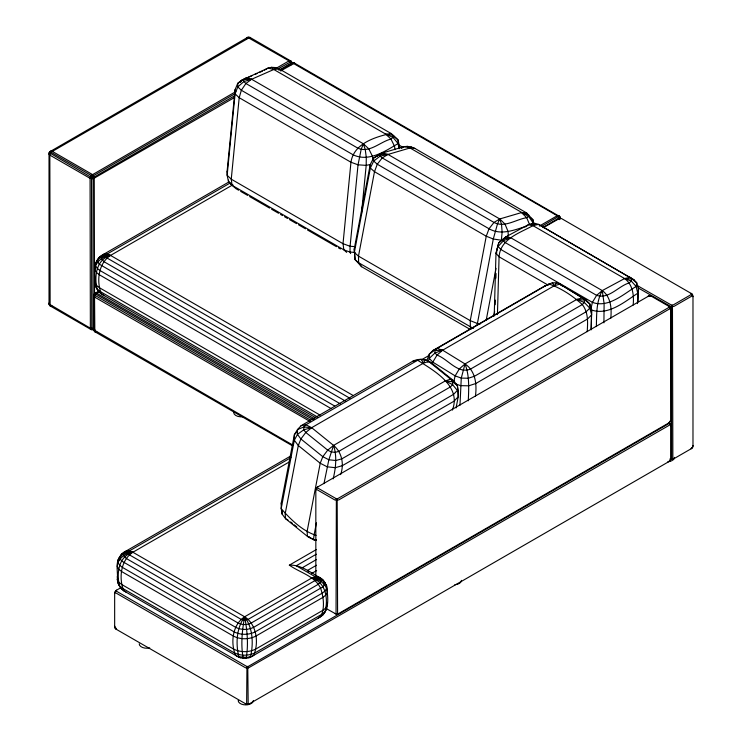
<?xml version="1.0" encoding="UTF-8"?>
<svg xmlns="http://www.w3.org/2000/svg" width="742" height="742" viewBox="0 0 742 742"><rect width="100%" height="100%" fill="white"/><g stroke="black" fill="none" stroke-linecap="round" stroke-linejoin="round"><path stroke-width="1.11" d="M427.04 360.148L429.266 354.166L432.809 350.576L544.572 286.05L552.336 282.776L556.426 282.85L559.969 284.14L586.263 300.176L589.807 303.895L591.662 309.952L591.226 329.819M456.08 407.915L458.241 396.71L458.315 391.108L457.378 385.571L453.928 380.989L432.011 363.274C426.446 359.063 419.221 358.015 412.84 361.196L301.085 425.713L297.514 429.535L294.398 434.636L281.255 502.983L281.181 508.585L282.118 514.123L285.568 518.714L307.485 536.42L314.265 540.009L316.287 540.232M282.118 514.123L282.155 511.21M459.975 405.262L461.274 378.105L465.011 363.942L576.766 299.416L582.312 297.894L586.263 300.176M468.285 400.801C468.796 388.483 469.593 375.675 465.011 363.942L442.668 350.187L437.038 348.452L432.809 350.576M475.437 396.191C476.985 384.569 475.631 371.009 465.011 363.942L459.372 368.867L455.143 375.879L453.705 382.056M494.218 315.832L495.99 253.356L498.717 242.866L505.979 236.791L528.323 224.743L531.726 223.592L535.455 223.463L538.488 224.381L634.085 279.882L636.757 282.878L638.482 289.083L638.12 301.808M495.155 304.749L495.285 300.12M495.906 278.139L496.036 273.51M496.593 253.847L496.723 249.219M497.437 314.654L499.069 256.806C500.256 238.813 519.808 233.034 532.951 225.633L535.455 223.463M587.2 331.665C587.831 322.38 588.415 312.317 582.303 304.554C572.639 295.835 561.128 288.137 548.792 283.926L437.038 348.452L429.266 354.166L429.266 358.395L427.986 362.179M591.086 329.559L591.662 309.952M596.373 326.601C596.651 314.469 596.225 301.567 602.263 290.586L624.597 278.547L630.134 277.285L636.757 282.878L636.126 286.458L637.749 293.229L637.452 303.636M603.914 322.863L604.109 303.719L602.263 290.586L510.617 237.672L505.979 236.791L498.717 242.866L495.99 253.356L499.069 256.806L547.884 284.993M610.796 318.244C611.733 308.449 610.972 296.846 602.263 290.586L596.624 295.353L592.404 302.356L590.957 308.663M633.167 305.045C634.104 295.576 632.926 284.548 624.597 278.547L532.951 225.633L528.323 224.743L525.707 226.894M234.945 187.865L228.527 181.957L227.154 175.297L227.126 171.152L235.066 89.68L237.765 83.317L241.271 80.451L268.048 68.088L271.572 67.299L275.644 67.587L279.178 68.876L390.941 133.402L398.074 139.941L399.446 146.601M361.484 213.575L366.186 165.383L366.288 157.517L365.268 149.606L363.376 143.781L251.612 79.255L245.852 77.845L237.765 83.317L237.792 86.907L235.093 93.826L227.154 175.297L231.254 179.184L343.017 243.701L350.094 246.279L355.186 246.641M670.935 459.14L673.17 459.14L691.869 448.344L692.982 446.406L692.982 295.761L691.869 293.823L561.406 218.5L559.876 218.269L559.468 219.623L558.355 216.738L557.233 215.746L293.48 63.469L292.357 63.172L280.439 70.054M477.023 325.525L493.291 239.017L497.502 223.843L499.765 218.964L521.478 212.583L526.542 212.88L533.127 220.022L533.507 224.075M638.482 289.083L637.749 293.229C624.328 301.994 607.837 316.222 590.715 309.72M118.98 560.052L119.499 557.214L121.493 554.209L123.849 552.336L290.873 455.913M670.629 425.76L670.221 423.58L669.108 422.81L668.7 423.691L248.468 666.307L246.947 666.548L246.641 704.269L248.468 704.334L669.516 461.246L670.629 459.307L670.629 424.814L669.516 422.875M668.7 306.26L668.7 307.55L337.879 498.541L336.358 498.772L336.052 613.931L337.879 613.996L669.516 422.532L670.629 420.593L670.629 308.663L669.516 306.724L650.817 295.928L649.287 295.696L316.945 487.401L315.832 489.33L315.832 575.829M326.934 604.461L327.324 602.43M691.043 293.35L691.043 294.639L673.17 304.962L671.64 305.203L671.343 306.789L671.64 459.372M470.382 329.513L361.614 266.721L355.038 259.57L354.24 248.941L370.239 164.511L373.597 158.009L382.065 153.093L403.769 146.721L407.228 146.35L411.263 146.953L414.787 148.354L526.542 212.88L527.747 214.466M486.214 320.145L496.027 268.354M493.773 316.036L494.626 311.529M316.426 522.832L314.061 535.158L313.523 539.508L314.265 540.009M323.966 483.617L328.854 459.771L333.585 445.404L445.348 380.878L450.644 379.181L453.928 380.989M333.149 478.896C335.829 467.952 337.118 456.321 333.585 445.404L311.668 427.689L305.899 424.786L301.085 425.713M340.634 474.611C344.242 464.371 342.108 452.555 333.585 445.404L327.704 450.153L322.816 456.682L320.219 463.249L307.077 531.587L307.485 536.42L313.523 539.508L316.537 539.833M452.397 410.085C461.691 385.914 434.283 370.907 417.653 360.26L412.84 361.196M316.463 549.497L289.352 565.144C301.354 564.616 310.777 572.796 320.748 578.148C323.577 579.827 324.977 582.86 326.554 585.614C327.584 595.798 330.431 609.664 320.748 616.667L251.223 656.809C247.169 658.868 242.133 658.868 238.08 656.809L123.849 590.855C120.167 588.276 117.728 583.945 117.282 579.474C118.219 572.203 115.168 563.762 119.499 557.214M291.244 62.18L292.06 62.996L290.938 61.057L249.887 37.36L247.652 37.36L49.575 151.887L49.018 153.334L49.018 303.979L50.131 305.908L91.183 329.615L94.243 329.142M432.326 364.183L432.809 362.124L437.029 355.112L442.668 350.187L554.432 285.661L559.969 284.14L582.312 297.894L589.807 303.895L589.797 308.125L591.662 314.831L587.571 318.977L475.808 383.503L468.721 385.812L460.541 385.654L455.486 383.818M50.131 151.396L49.835 152.509L49.575 151.887L50.957 150.923L52.07 151.22L92.305 174.453L94.243 176.856L94.54 294.472L94.837 293.35L98.844 291.04M246.539 38.946L246.836 37.833L248.616 37.1L249.331 37.508M94.837 293.35L93.724 296.234L94.54 297.05L310.156 421.539M114.658 593.517L115.771 590.641L121.605 587.274M315.832 490.276L316.24 488.106L317.762 486.928M692.982 445.46L692.574 447.63L691.043 448.808M292.404 445.784L94.837 331.72L93.724 329.791L94.132 294.064L95.653 292.877L96.775 293.183L314.404 418.822M240.556 82.427L241.271 80.451L245.5 78.596M327.324 605.287L325.794 608.004L325.098 611.788L322.334 613.986L255.285 652.7C248.718 656.039 240.584 656.039 234.027 652.7L122.263 588.174L119.499 585.976C116.429 573.473 118.414 556.324 132.892 552.243L289.408 461.876M122.792 554.126L123.849 552.336M320.748 616.667C324.977 608.301 323.642 597.329 320.748 588.591C315.044 575.848 299.777 572.694 289.352 565.144M556.426 282.85L554.432 285.661L552.336 282.776M296.457 432.428L294.398 434.636L294.324 440.238L281.181 508.585C290.576 519.363 302.272 530.91 316.083 535.372M275.644 67.587L273.807 69.498L251.612 79.255L243.84 81.574L237.792 86.907L241.345 90.264L353.109 154.79C368.533 162.35 385.209 151.238 398.102 143.531L398.074 139.941L390.941 133.402C375.192 136.964 353.702 143.466 350.957 162.238L343.017 243.701L343.843 249.841L346.7 252.391M291.541 63.645L293.062 62.931L294.593 63.172L559.876 216.627L560.284 218.797L559.876 216.627L558.355 215.449L557.233 215.746L539.351 226.069M93.724 295.288L98.779 292.023M96.775 331.897L95.653 332.193L94.132 331.015L94.837 329.485M246.947 704.566L115.771 629.012L114.658 627.073L114.658 592.58L116.596 590.168M116.179 590.576L115.066 592.162L115.771 592.877L245.417 667.726L248.06 668.134L669.516 425.11L670.221 424.405L669.108 423.283M559.876 217.443L543.274 227.33M317.353 487.336L316.24 488.922L316.945 489.637L334.827 499.96L338.695 499.96L669.516 308.96L670.221 307.438L669.108 306.669M647.757 296.401L649.287 295.696M337.174 614.228L338.695 613.523M247.763 704.566L249.293 703.861M668.7 423.005L670.221 421.818L670.221 421.002L669.108 422.597M668.7 461.719L670.221 460.541L670.221 459.715L669.108 461.311M672.456 459.372L673.986 458.667M243.886 657.635L243.2 658.312C240.668 644.919 242.115 630.255 244.656 616.769L311.705 578.046L315.165 576.692L318.281 576.719L323.104 580.021L326.554 585.614L327.324 592.385L325.794 595.103L322.881 597.412L255.832 636.126C248.932 639.632 240.371 639.632 233.48 636.126L121.716 571.6L118.803 569.29L117.282 566.573L118.043 559.802L121.493 554.209L126.325 550.916L129.433 550.879L132.892 552.243L244.656 616.769C256.927 624.681 258.977 642.962 253.69 655.381L248.867 657.792M120.185 556.667L121.567 555.572M318.281 618.095L323.104 614.793L326.554 609.21L326.554 607.392M411.263 146.953L409.714 148.057L388.01 154.438L380.154 156.089L373.699 161.07L370.351 168.044L354.361 252.475L358.488 256.129L470.252 320.646L477.301 323.447L480.324 323.902M530.669 224.678L533.229 223.082L533.127 220.022L530.975 218.12M235.817 91.6L91.183 175.446L90.07 178.321L90.366 329.142L92.453 329.875L93.677 329.29L93.121 328.493L93.121 178.794L93.677 177.357L234.741 95.746M275.959 68.422L289.009 60.89L290.122 60.584L291.801 62.031L291.912 63.385L290.938 63.293L278.899 70.249M234.926 93.742L92.453 176.299L91.489 178.794L91.748 329.467M278.083 68.83L291.087 61.623M234.398 97.573L93.121 178.794L90.07 178.321L49.835 155.097L49.018 154.28L49.278 153.01L49.983 151.785L50.957 152.212L91.183 175.446L94.54 178.321L90.366 176.856L49.167 152.602M280.559 70.926L294.593 63.172M229.343 181.716L101.496 255.526C92.527 261.49 95.087 273.575 94.93 282.665C95.375 287.126 97.814 291.458 101.496 294.045L315.721 417.727M230.456 182.838L107.08 254.061L105.716 256.5L107.08 258.049L349.946 398.268M232.905 184.777L110.539 255.424C96.061 259.505 94.076 276.655 97.146 289.167L99.91 291.356L317.687 417.087M541.465 226.486L558.763 216.33L557.233 215.746L560.284 217.86M543.274 227.683L559.876 218.269M421.604 359.74L429.627 355.112M290.975 457.61L129.433 550.879L128.069 553.309L129.433 554.868L241.196 619.394L243.886 620.182L248.106 619.394L316.064 579.966L316.537 578.241L315.165 576.692L296.262 565.775L316.315 554.2M302.495 567.611L316.528 559.505M316.472 565.246L307.438 570.468L308.709 571.906M311.621 573.483L316.63 570.589M264.384 70.175L268.048 68.088L273.807 69.498L385.571 134.014L393.01 137.409L398.102 143.531L399.085 148.688M401.747 147.834L403.769 146.721L414.787 148.354M502.492 239.647L504.523 238.553M247.615 77.669L251.844 75.805M255.016 74.413L257.131 73.486M259.246 72.549L262.418 71.158M292.357 63.172L293.48 63.469L293.888 62.931L295.409 63.645M558.355 218.973L559.579 218.565M544.572 286.05L549.683 284.39M376.992 155.885L379.162 155.245M526.57 226.162C514.605 229.927 501.054 235.687 489.034 228.759L377.279 164.232L373.699 161.07L373.597 158.009L382.065 153.093L388.01 154.438L499.765 218.964L504.996 224.075L508.112 231.587L508.205 236.095M249.887 37.36L50.957 152.212L49.835 155.097L50.131 305.908M52.07 306.084L50.957 306.381L49.278 304.943L49.018 303.033M91.183 329.615L93.269 329.058M292.765 63.237L294.184 63.237M648.99 295.993L651.634 296.401M93.121 328.493L90.07 328.02L49.018 303.979M355.01 252.428L349.964 252.067L343.843 249.841L232.079 185.315L231.254 179.184L239.193 97.712L241.345 90.264L245.89 83.512L251.612 79.255L243.821 79.496L243.84 81.574L245.89 83.512L357.653 148.038C369.349 153.631 380.192 141.722 390.978 139.06L393.01 137.409L392.991 135.341L385.571 134.014L390.978 139.06L394.586 146.397L394.948 149.68M422.968 359.861L425.973 360.185L432.011 363.274M247.652 37.36L289.009 60.89L290.122 61.883L291.244 64.758M92.305 329.318L93.418 329.615M671.64 305.203L637.026 285.392M670.109 458.667L672.753 459.075L672.864 458.018L672.456 305.203M336.358 498.772L317.353 487.809M334.827 613.523L337.471 613.931L337.582 612.883L337.174 498.772M336.358 614.228L325.886 608.366M246.947 666.548L116.179 591.049M245.417 703.861L248.06 704.269L248.171 703.212L247.763 666.548M560.859 285.308L563.92 286.421M473.424 328.474L358.618 262.733L355.038 259.57L354.24 248.941M288.035 520.068L285.568 518.714L285.16 513.881L298.303 445.534L300.89 438.976L305.787 432.447L311.668 427.689L423.432 363.163L428.728 361.465L450.644 379.181L452.639 381.824L457.378 385.571L458.241 396.71L454.123 401.125L342.359 465.651L335.301 467.692L327.194 466.811L320.219 463.249L298.303 445.534L294.324 440.238L297.449 434.395L303.793 429.794L311.668 427.689L303.83 426.993L297.514 429.535L297.449 434.395L300.89 438.976L322.816 456.682L328.854 459.771L335.876 460.532L341.979 458.769L453.742 394.243L457.313 390.422L452.592 384.625L445.348 380.878L452.639 381.824L452.592 384.625L450.533 386.832L338.769 451.359L335.245 452.379L331.192 451.934L327.704 450.153L305.787 432.447L303.793 429.794L303.83 426.993L305.899 424.786L417.653 360.26L421.187 359.249L423.432 363.163L425.231 359.685L425.973 360.185M247.392 37.684L247.949 38.473M392.527 135.434L394.521 136.584M634.085 279.882L538.488 224.381L532.951 225.633L531.726 223.592M398.946 145.015L402.962 147.324M533.331 222.6L535.344 223.759M398.834 146.582L401.839 148.317M638.203 287.961L671.343 306.789L673.986 306.381L691.869 296.058L692.574 294.528L691.461 293.758M235.659 188.496L238.655 190.23M240.649 191.38L247.633 195.415M249.627 196.565L269.587 208.085M271.581 209.244L278.565 213.269M280.559 214.429L282.554 215.579M284.557 216.729L287.544 218.454M289.547 219.613L296.531 223.639M298.525 224.798L305.509 228.824M307.503 229.983L336.441 246.687M338.435 247.837L340.43 248.987M353.405 395.644L110.539 255.424L107.08 254.061L103.973 254.098L99.14 257.391L95.69 262.983L94.93 269.754L96.451 272.472L99.363 274.781L331.192 408.629M345.828 401.32L103.973 261.685L101.366 258.726L102.257 255.452L106.189 254.775L110.539 255.424C98.259 263.336 96.219 281.617 101.496 294.045M340.346 403.861L99.14 264.096L97.907 261.898L97.907 259.589L101.366 257.047L105.716 255.619L110.539 255.424C104.279 256.148 98.222 259.765 95.69 265.701L97.146 268.279L99.91 270.478L334.744 406.06M320.145 415.158L99.363 287.692L96.451 285.382L94.93 282.665M313.282 419.814L95.245 293.758L96.775 293.183L95.653 294.175L94.54 297.05L94.837 331.72M310.462 420.074L94.132 294.88M293.109 445.246L93.724 329.791M240.436 657.792L235.613 655.381C230.326 642.962 232.376 624.681 244.656 616.769C252.874 627.964 253.681 643.741 250.453 656.735L246.65 657.449L238.85 656.735C235.622 643.741 236.429 627.964 244.656 616.769C247.188 630.255 248.644 644.919 246.103 658.312L245.417 657.635M407.228 146.35L528.675 216.469L533.229 223.082M103.973 295.464L99.14 292.172L97.907 289.974M323.716 581.932L325.098 583.027M126.325 592.283L121.493 588.99L118.043 583.398L118.043 580.68M290.604 521.932L292.357 523.351M294.11 524.77L296.744 526.894M309.015 536.809L310.768 538.228M281.329 70.787L279.178 68.876L273.807 69.498L271.572 67.299M231.912 185.027L228.527 181.957L228.517 180.158M691.461 294.231L692.982 296.707M669.108 307.142L670.629 309.609M114.658 626.127L116.179 628.604M116.596 629.485L115.066 628.298L115.066 627.482M471.578 328.854L470.372 327.259L470.252 320.646L486.251 236.216L489.034 228.759L493.987 222.442L499.765 218.964L501.536 224.436L502.121 232.218L501.351 240.213L493.291 239.017L486.251 236.216L374.487 171.699L370.351 168.044L370.239 164.511L366.186 165.383L358.034 164.807L350.957 162.238L239.193 97.712L235.093 93.826L235.066 89.68M361.614 266.721L358.618 262.733L358.488 256.129L374.487 171.699L377.279 164.232L382.223 157.916L388.01 154.438L380.099 154.327L380.154 156.089L382.223 157.916L493.987 222.442C504.755 228.119 516.07 219.298 526.709 217.694L528.675 216.469L528.61 214.698L521.478 212.583L526.709 217.694L529.436 224.27M97.35 289.13L95.69 286.579L95.69 284.77M123.849 590.855C118.562 578.435 120.612 560.154 132.892 552.243L128.542 551.594L124.61 552.271L123.71 553.866L120.26 556.407L120.26 558.717L121.493 560.915L235.613 627.305C241.187 630.144 248.116 630.144 253.69 627.305L323.104 586.718L324.337 584.529L324.337 582.21L320.887 579.678L316.537 578.241L311.705 578.046C324.606 581.645 327.964 596.29 325.794 608.004L322.881 610.314L255.832 649.027C248.932 652.533 240.371 652.533 233.48 649.027L121.716 584.501L118.803 582.192L117.282 579.474M350.623 253.56L349.964 252.067L350.094 246.279L358.034 164.807L361.187 149.318L363.376 143.781L368.783 148.827L372.391 156.154L372.874 160.532M93.724 328.845L94.132 330.199M559.171 215.922L559.468 217.035M290.938 61.057L291.504 63.144M227.126 171.152L227.516 173.211M94.93 279.808L95.31 281.839M117.282 576.627L117.663 578.649M281.255 502.983L281.57 505.079M691.461 447.927L691.461 448.4M95.245 331.312L95.245 331.785M243.255 416.707A7.587 4.378 0 0 1 233.702 412.478M674.459 457.387A7.587 4.378 0 0 1 667.856 461.728M253.347 700.522A7.587 4.378 0 0 1 245.76 704.9A7.587 4.378 0 0 1 238.173 700.522M149.717 647.914A7.587 4.378 0 0 1 139.227 643.87M461.441 580.374A7.587 4.378 0 0 1 454.837 584.715M434.988 350.521L434.988 352.96L437.029 355.112C447.918 358.942 457.721 374.376 470.539 369.08L582.303 304.554L584.353 302.486L584.353 300.046L576.766 299.416L584.353 302.486L589.797 308.125L586.254 311.714L474.5 376.24L468.36 378.235L461.274 378.105L455.143 375.879L432.809 362.124L429.266 358.395L434.988 352.96L442.668 350.187L434.988 350.521M503.799 238.646L503.438 240.714L498.086 246.455L500.757 249.442L592.404 302.356C608.227 308.31 623.595 294.082 636.126 286.458L631.312 281.088L624.597 278.547L631.674 279.02L631.312 281.088L629.133 282.943C618.438 286.06 608.709 299.527 596.624 295.353L504.977 242.439L503.438 240.714L510.617 237.672L503.799 238.646M320.887 581.357L318.281 584.306L251.223 623.02C247.169 625.089 242.133 625.089 238.08 623.02L126.325 558.494L123.71 555.545L123.71 553.866L128.069 552.428L132.892 552.243C126.632 552.966 120.575 556.574 118.043 562.51L119.499 565.098L122.263 567.296L234.027 631.822C240.584 635.152 248.718 635.152 255.285 631.822L322.334 593.108L325.098 590.91L326.554 588.323C324.022 582.387 317.966 578.779 311.705 578.046L316.064 577.406L319.988 578.083L320.887 581.357"/></g></svg>
